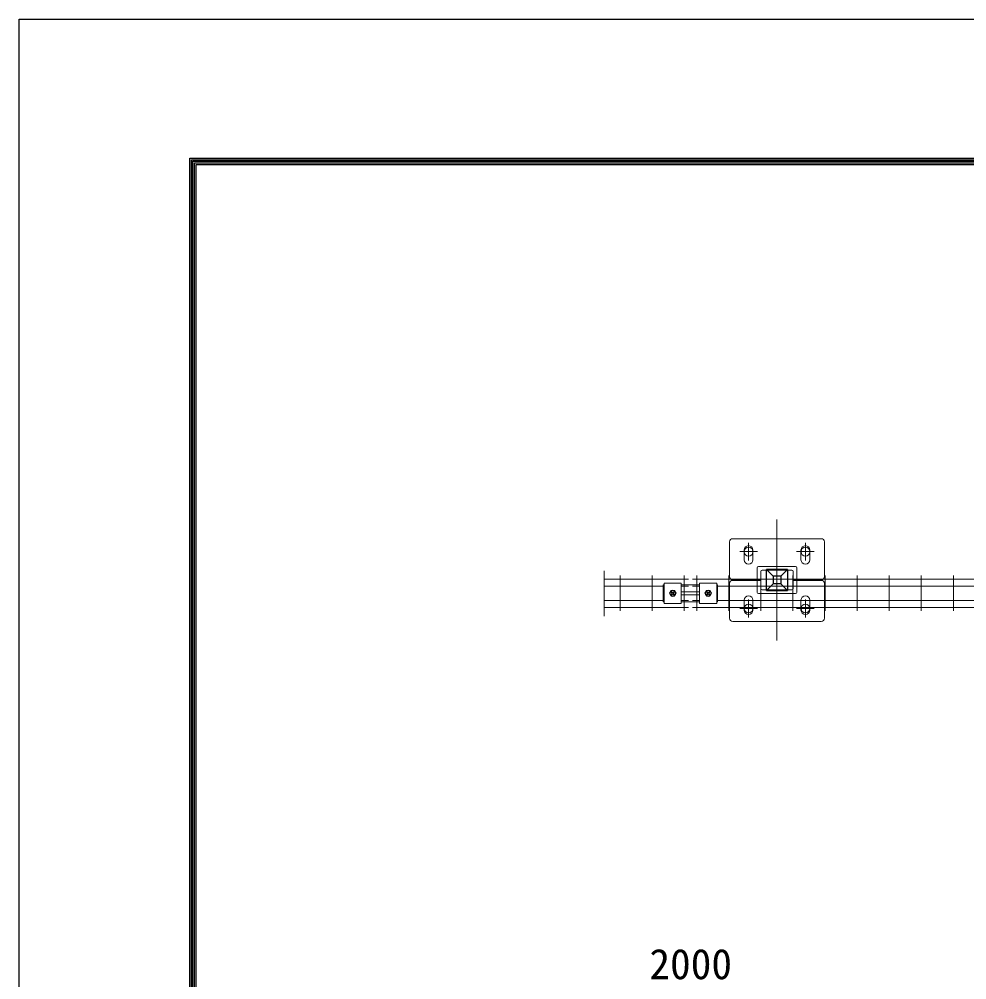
# Model space of a CAD drawing. Units: millimetres, scale not verified. Extents: x -396 to 8004, y -2970 to 2970.
# Drawn here: x -396 to 1104, y 1449 to 2970 of the extents above; entities that cross this region are included whole.
import ezdxf
from ezdxf.enums import TextEntityAlignment as Align

# ---------------------------------------------------------------- set-up
doc = ezdxf.new("R2010")
doc.units = ezdxf.units.MM
doc.header["$LTSCALE"] = 20
doc.linetypes.add('USER1', pattern=[50.8, 31.75, -6.35, 6.35, -6.35])
for name, color, linetype, lineweight in [('0-2_D-STR-DIM', 7, 'Continuous', 13), ('0-3_D-STR3', 3, 'Continuous', 13), ('0-4_D-BMK', 2, 'USER1', 13), ('0-6_D-STR2', 7, 'Continuous', 13), ('0-C_LAYER04', 7, 'Continuous', 25), ('0-D_LAYER05', 3, 'Continuous', 25), ('1-0_D-TTL', 7, 'Continuous', 25)]:
    doc.layers.add(name, color=color, linetype=linetype, lineweight=lineweight)
doc.styles.add('ＭＳ ゴシック', font='')
doc.styles.get('ＭＳ ゴシック').set_extended_font_data('MS Gothic')

# ---------------------------------------------------------------- blocks, each defined once
blk = doc.blocks.new('ベースプレート部品\u3000平面図')
at = {"layer": '0-3_D-STR3'}
for p, q in [((-16076.5, 106818.2), (-16076.5, 105718.2)), ((-13176.5, 106918.2), (-15976.5, 106918.2)), ((-13076.5, 105718.2), (-13076.5, 106818.2)), ((-15616.5, 106248.2), (-15616.5, 106558.2)), ((-15336.5, 106248.2), (-15336.5, 106558.2)), ((-13816.5, 106248.2), (-13816.5, 106558.2)), ((-13536.5, 106248.2), (-13536.5, 106558.2)), ((-15206.5, 105618.2), (-15206.5, 105998.2)), ((-13986.5, 106038.2), (-15166.5, 106038.2)), ((-15086.5, 105618.2), (-15086.5, 105878.2)), ((-14106.5, 105918.2), (-15046.5, 105918.2)), ((-14066.5, 105618.2), (-14066.5, 105878.2)), ((-13946.5, 105998.2), (-13946.5, 105618.2)), ((-15976.5, 105618.2), (-15084.8, 105618.2)), ((-14064.8, 105618.2), (-13176.5, 105618.2))]:
    blk.add_line(p, q, dxfattribs=at)
for centre, radius, start, end in [((-15976.5, 106818.2), 100, 90, 180), ((-13176.5, 106818.2), 100, 0, 90), ((-15476.5, 106558.2), 140, 0, 180), ((-13676.5, 106558.2), 140, 0, 180), ((-15476.5, 106248.2), 140, 180, 0), ((-13676.5, 106248.2), 140, 180, 0), ((-15166.5, 105998.2), 40, 90, 180), ((-15046.5, 105878.2), 40, 90, 180), ((-14106.5, 105878.2), 40, 0, 90), ((-13986.5, 105998.2), 40, 0, 90), ((-15976.5, 105718.2), 100, 180, 270), ((-13176.5, 105718.2), 100, 270, 0)]:
    blk.add_arc(centre, radius, start, end, dxfattribs=at)

msp = doc.modelspace()

# ---------------------------------------------------------------- linework, layer by layer
at = {"layer": '0-2_D-STR-DIM'}
msp.add_line((529.97, 2096.6), (529.97, 2024.4), dxfattribs=at)
at = {"layer": '0-3_D-STR3'}
for p, q in [((623.53, 2074.41), (623.53, 2047.41)), ((625.03, 2074.41), (623.53, 2074.41)), ((625.03, 2076.99), (652.03, 2076.99)), ((625.03, 2076.99), (625.03, 2044.83)), ((652.03, 2076.99), (652.03, 2044.83)), ((681.03, 2074.41), (652.03, 2074.41)), ((681.03, 2076.99), (681.03, 2044.83)), ((681.03, 2076.99), (708.03, 2076.99)), ((708.03, 2076.99), (708.03, 2044.83)), ((709.53, 2074.41), (708.03, 2074.41)), ((709.53, 2047.41), (709.53, 2074.41)), ((635.98, 2065.33), (633.43, 2060.91)), ((635.98, 2056.5), (633.43, 2060.91)), ((635.7, 2063.03), (637.12, 2061.62)), ((635.7, 2058.79), (637.12, 2060.21)), ((641.08, 2065.33), (635.98, 2065.33)), ((641.08, 2056.5), (635.98, 2056.5)), ((636.41, 2063.74), (637.82, 2062.33)), ((636.41, 2058.08), (637.82, 2059.5)), ((640.65, 2063.74), (639.24, 2062.33)), ((640.65, 2058.08), (639.24, 2059.5)), ((641.36, 2063.03), (639.94, 2061.62)), ((641.36, 2058.79), (639.94, 2060.21)), ((641.08, 2065.33), (643.63, 2060.91)), ((641.08, 2056.5), (643.63, 2060.91)), ((653.03, 2063.41), (680.03, 2063.41)), ((653.03, 2058.41), (680.03, 2058.41)), ((691.98, 2065.33), (689.43, 2060.91)), ((691.98, 2056.5), (689.43, 2060.91)), ((691.7, 2063.03), (693.12, 2061.62)), ((691.7, 2058.79), (693.12, 2060.21)), ((697.08, 2065.33), (691.98, 2065.33)), ((697.08, 2056.5), (691.98, 2056.5)), ((692.41, 2063.74), (693.82, 2062.33)), ((692.41, 2058.08), (693.82, 2059.5)), ((696.65, 2063.74), (695.24, 2062.33)), ((696.65, 2058.08), (695.24, 2059.5)), ((697.36, 2063.03), (695.94, 2061.62)), ((697.36, 2058.79), (695.94, 2060.21)), ((697.08, 2065.33), (699.63, 2060.91)), ((697.08, 2056.5), (699.63, 2060.91)), ((623.53, 2047.41), (625.03, 2047.41)), ((625.03, 2044.83), (652.03, 2044.83)), ((652.03, 2047.41), (681.03, 2047.41)), ((681.03, 2044.83), (708.03, 2044.83)), ((708.03, 2047.41), (709.53, 2047.41))]:
    msp.add_line(p, q, dxfattribs=at)
for centre, radius in [((758.49, 2126.81), 7), ((848.49, 2126.81), 7), ((638.53, 2060.91), 4.41), ((694.53, 2060.91), 4.41), ((758.49, 2036.81), 7), ((848.49, 2036.81), 7)]:
    msp.add_circle(centre, radius, dxfattribs=at)
for centre, radius, start, end in [((636.06, 2063.39), 0.5, 44.99953, 224.99952), ((636.06, 2058.44), 0.5, 135, 314.99998), ((638.53, 2062.16), 3.75, 57.53826, 122.46174), ((638.53, 2059.66), 3.75, 237.53826, 302.46174), ((636.41, 2060.91), 1, 314.99999, 45), ((638.53, 2063.03), 1, 225.00001, 314.99999), ((638.53, 2058.79), 1, 45, 135), ((640.65, 2060.91), 1, 135, 225.00001), ((641.01, 2063.39), 0.5, 315, 135), ((641.01, 2058.44), 0.5, 225.00001, 44.99999), ((653.03, 2060.91), 2.5, 90, 113.57818), ((653.03, 2060.91), 2.5, 246.42182, 270), ((680.03, 2060.91), 2.5, 66.42182, 90), ((680.03, 2060.91), 2.5, 270, 293.57818), ((692.06, 2063.39), 0.5, 44.99953, 224.99952), ((692.06, 2058.44), 0.5, 135, 314.99998), ((694.53, 2062.16), 3.75, 57.53826, 122.46174), ((694.53, 2059.66), 3.75, 237.53826, 302.46174), ((692.41, 2060.91), 1, 314.99999, 45), ((694.53, 2063.03), 1, 225.00001, 314.99999), ((694.53, 2058.79), 1, 45, 135), ((696.65, 2060.91), 1, 135, 225.00001), ((697.01, 2063.39), 0.5, 315, 135), ((697.01, 2058.44), 0.5, 225.00001, 44.99999)]:
    msp.add_arc(centre, radius, start, end, dxfattribs=at)
at = {"layer": '0-4_D-BMK'}
for p, q in [((803.49, 2177.61), (803.49, 1986.01)), ((758.49, 2140.81), (758.49, 2112.81)), ((848.49, 2140.81), (848.49, 2112.81)), ((744.49, 2126.81), (772.49, 2126.81)), ((834.49, 2126.81), (862.49, 2126.81)), ((758.49, 2022.81), (758.49, 2050.81)), ((848.49, 2022.81), (848.49, 2050.81)), ((744.49, 2036.81), (772.49, 2036.81)), ((834.49, 2036.81), (862.49, 2036.81))]:
    msp.add_line(p, q, dxfattribs=at)
at = {"layer": '0-6_D-STR2'}
for p, q in [((555.02, 2088.91), (555.02, 2032.91)), ((605.79, 2088.91), (605.79, 2032.91)), ((656.56, 2088.91), (656.56, 2032.91)), ((676.51, 2088.91), (676.51, 2032.91)), ((727.28, 2088.91), (727.28, 2032.91)), ((778.04, 2088.91), (778.04, 2032.91)), ((828.81, 2088.91), (828.81, 2032.91)), ((879.58, 2088.91), (879.58, 2032.91)), ((930.35, 2088.91), (930.35, 2032.91)), ((981.12, 2088.91), (981.12, 2032.91)), ((1031.89, 2088.91), (1031.89, 2032.91)), ((1082.66, 2088.91), (1082.66, 2032.91)), ((529.97, 2083.51), (663.53, 2083.51)), ((529.97, 2072.21), (625.03, 2072.21)), ((652.03, 2072.21), (663.53, 2072.21)), ((669.53, 2083.51), (2663.53, 2083.51)), ((669.53, 2072.21), (681.03, 2072.21)), ((708.03, 2072.21), (2663.53, 2072.21)), ((529.97, 2049.61), (625.03, 2049.61)), ((652.03, 2049.61), (663.53, 2049.61)), ((669.53, 2049.61), (681.03, 2049.61)), ((708.03, 2049.61), (2663.53, 2049.61)), ((529.97, 2038.31), (663.53, 2038.31)), ((669.53, 2038.31), (2663.53, 2038.31))]:
    msp.add_line(p, q, dxfattribs=at)
at = {"layer": '0-C_LAYER04'}
for p, q in [((819.99, 2098.31), (786.99, 2098.31)), ((797.49, 2087.81), (786.99, 2098.31)), ((786.99, 2065.31), (786.99, 2098.31)), ((809.49, 2087.81), (819.99, 2098.31)), ((819.99, 2098.31), (819.99, 2065.31)), ((797.49, 2075.81), (786.99, 2065.31)), ((819.99, 2065.31), (809.49, 2075.81)), ((786.99, 2065.31), (819.99, 2065.31))]:
    msp.add_line(p, q, dxfattribs=at)
at = {"layer": '0-D_LAYER05'}
for points in [[(809.49, 2087.81), (797.49, 2087.81), (797.49, 2075.81)], [(809.49, 2087.81), (809.49, 2075.81), (797.49, 2075.81)]]:
    msp.add_lwpolyline(points, dxfattribs=at)
at = {"layer": '1-0_D-TTL', "color": 2}
msp.add_lwpolyline([(-396.06, 2970), (8003.94, 2970), (8003.94, -2970), (-396.06, -2970)], close=True, dxfattribs=at)
at = {"layer": '1-0_D-TTL'}
for points in [[(-126.06, 2750), (7733.94, 2750), (7733.94, -2750), (-126.06, -2750)], [(-123.56, 2747.5), (7731.44, 2747.5), (7731.44, -2747.5), (-123.56, -2747.5)], [(-121.06, 2745), (7728.94, 2745), (7728.94, -2745), (-121.06, -2745)], [(-118.56, 2742.5), (7726.44, 2742.5), (7726.44, -2742.5), (-118.56, -2742.5)], [(-116.06, 2740), (7723.94, 2740), (7723.94, -2740), (-116.06, -2740)]]:
    msp.add_lwpolyline(points, close=True, dxfattribs=at)

# ---------------------------------------------------------------- block references
at = {"layer": '0-3_D-STR3', "xscale": 0.05, "yscale": 0.05}
msp.add_blockref('ベースプレート部品\u3000平面図', (1532.31, -3198.6), dxfattribs=at)
at = {"layer": '0-3_D-STR3', "xscale": -0.05, "yscale": 0.05, "rotation": 180}
msp.add_blockref('ベースプレート部品\u3000平面図', (1532.31, 7362.22), dxfattribs=at)

# ---------------------------------------------------------------- texts
at = {"layer": '0-2_D-STR-DIM', "style": 'ＭＳ ゴシック'}
msp.add_text('2000', height=48.09, dxfattribs=at).set_placement((601.48, 1435.38), align=Align.BOTTOM_LEFT)

doc.saveas('drawing.dxf')
